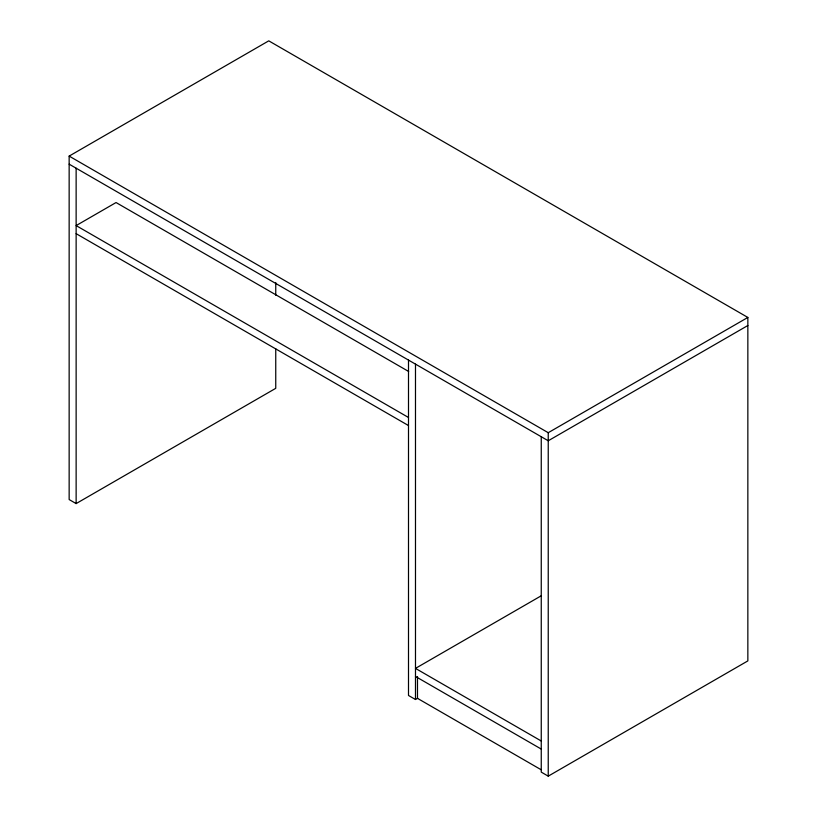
<?xml version="1.0" encoding="UTF-8"?>
<svg xmlns="http://www.w3.org/2000/svg" width="817" height="817" viewBox="0 0 817 817"><rect width="100%" height="100%" fill="white"/><g stroke="black" fill="none" stroke-linecap="round" stroke-linejoin="round"><path stroke-width="1.23" d="M275.748 348.798L275.748 388.33L76.134 503.589L69.149 499.555L69.149 156.098L268.762 40.85L747.851 317.445L747.851 660.902L548.238 776.15L541.252 772.116L541.252 436.738M69.149 156.098L548.238 432.704L747.851 317.445M747.851 325.513L548.238 440.772L69.149 164.166M541.099 595.869L415.485 668.388L541.252 740.999M408.5 360.093L408.5 695.471L415.485 699.505L417.691 698.239M408.674 371.49L116.055 202.545L76.134 225.594L408.5 417.487M76.134 233.662L408.5 425.555M415.485 676.456L541.252 749.066M541.038 769.685L417.487 698.351L417.487 676.517M548.238 432.704L548.238 776.15M415.485 364.127L415.485 699.505M275.748 282.488L275.748 295.243M76.134 168.2L76.134 503.589"/></g></svg>
